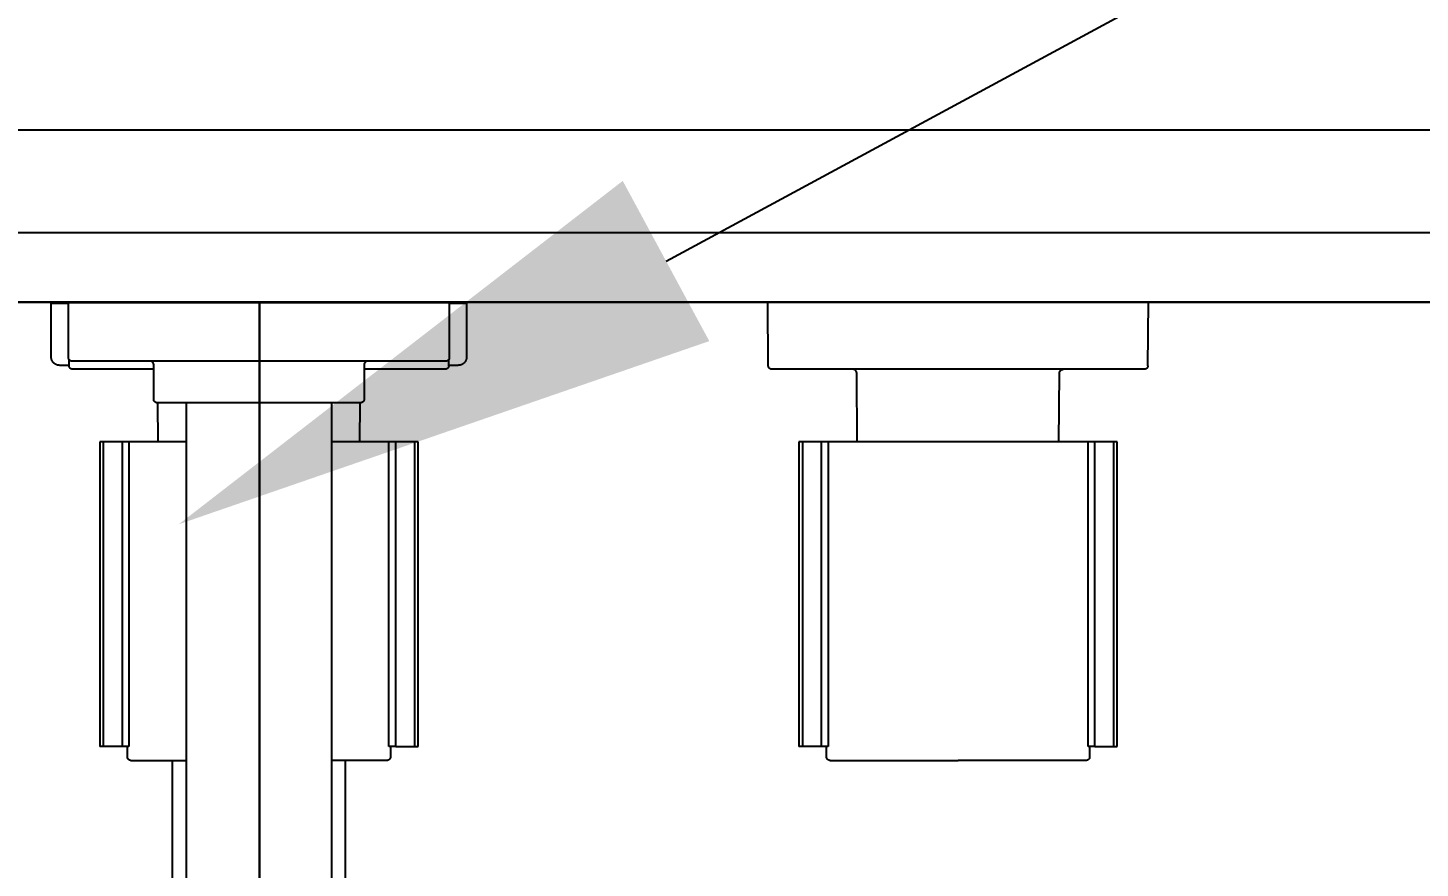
# Model space of a CAD drawing. Header units: metres. Extents: x 198 to 412, y -54 to 17.
# Drawn here: x 253.1457 to 253.3468, y -23.145 to -23.0237 of the extents above; entities that cross this region are included whole.
import ezdxf
from ezdxf import colors
from ezdxf.entities.mleader import LeaderData, LeaderLine
from ezdxf.math import Vec2, Vec3

# ---------------------------------------------------------------- set-up
doc = ezdxf.new("R2010")
doc.units = ezdxf.units.M
doc.header["$LTSCALE"] = 10
for name, color, linetype in [('02', 2, 'Continuous'), ('A-MUROS', 6, 'Continuous'), ('A-Revoques', 1, 'Continuous'), ('A-TEXTOS', 2, 'Continuous'), ('TM-REVEST', 252, 'Continuous')]:
    doc.layers.add(name, color=color, linetype=linetype)
doc.styles.add('ARIAL', font='arial.ttf')

# ---------------------------------------------------------------- blocks, each defined once
blk = doc.blocks.new('A$C4ADF6893')
for p, q in [((-0.0275, 0), (0, 0)), ((-0.0275, -0.00004), (-0.0275, 0)), ((0, 0), (0.0275, 0)), ((0.0275, -0.00004), (0.0275, 0)), ((0.0735, 0), (0.101, 0)), ((0.07358, -0.0092), (0.0735, 0)), ((0.101, 0), (0.1285, 0)), ((0.12842, -0.0092), (0.1285, 0)), ((-0.03, -0.00794), (-0.03, -0.00014)), ((-0.03, -0.00014), (-0.0275, -0.00014)), ((-0.0275, -0.00004), (0, -0.00004)), ((-0.0275, -0.00804), (-0.0275, -0.00004)), ((0, -0.00004), (0.0275, -0.00004)), ((0.0275, -0.00004), (0.0275, -0.00804)), ((0.0275, -0.00014), (0.03, -0.00014)), ((0.03, -0.00014), (0.03, -0.00794)), ((-0.03, -0.00798), (-0.03, -0.00794)), ((-0.03, -0.00802), (-0.03, -0.00798)), ((-0.02999, -0.00806), (-0.03, -0.00802)), ((-0.0275, -0.00806), (-0.0275, -0.00804)), ((0.0275, -0.00804), (0.0275, -0.00806)), ((0.03, -0.00802), (0.02999, -0.00806)), ((0.03, -0.00794), (0.03, -0.00798)), ((0.03, -0.00798), (0.03, -0.00802)), ((-0.02999, -0.0081), (-0.02999, -0.00806)), ((-0.02998, -0.00814), (-0.02999, -0.0081)), ((-0.02997, -0.00819), (-0.02998, -0.00814)), ((-0.02996, -0.00823), (-0.02997, -0.00819)), ((-0.02995, -0.00827), (-0.02996, -0.00823)), ((-0.02994, -0.00831), (-0.02995, -0.00827)), ((-0.02993, -0.00835), (-0.02994, -0.00831)), ((-0.02991, -0.00839), (-0.02993, -0.00835)), ((-0.0299, -0.00842), (-0.02991, -0.00839)), ((-0.02988, -0.00846), (-0.0299, -0.00842)), ((-0.02986, -0.0085), (-0.02988, -0.00846)), ((-0.02984, -0.00854), (-0.02986, -0.0085)), ((-0.02982, -0.00857), (-0.02984, -0.00854)), ((-0.02979, -0.00861), (-0.02982, -0.00857)), ((-0.02977, -0.00864), (-0.02979, -0.00861)), ((-0.02975, -0.00867), (-0.02977, -0.00864)), ((-0.02972, -0.00871), (-0.02975, -0.00867)), ((-0.02969, -0.00874), (-0.02972, -0.00871)), ((-0.02966, -0.00877), (-0.02969, -0.00874)), ((-0.02963, -0.0088), (-0.02966, -0.00877)), ((-0.0296, -0.00883), (-0.02963, -0.0088)), ((-0.02957, -0.00885), (-0.0296, -0.00883)), ((-0.02954, -0.00888), (-0.02957, -0.00885)), ((-0.02951, -0.00891), (-0.02954, -0.00888)), ((-0.02947, -0.00893), (-0.02951, -0.00891)), ((-0.02944, -0.00895), (-0.02947, -0.00893)), ((-0.0294, -0.00897), (-0.02944, -0.00895)), ((-0.02936, -0.009), (-0.0294, -0.00897)), ((-0.02933, -0.00901), (-0.02936, -0.009)), ((-0.02929, -0.00903), (-0.02933, -0.00901)), ((-0.02925, -0.00905), (-0.02929, -0.00903)), ((-0.02921, -0.00906), (-0.02925, -0.00905)), ((-0.02917, -0.00908), (-0.02921, -0.00906)), ((-0.02913, -0.00909), (-0.02917, -0.00908)), ((-0.02909, -0.0091), (-0.02913, -0.00909)), ((-0.02905, -0.00911), (-0.02909, -0.0091)), ((-0.02901, -0.00912), (-0.02905, -0.00911)), ((-0.02897, -0.00912), (-0.02901, -0.00912)), ((-0.02893, -0.00913), (-0.02897, -0.00912)), ((-0.02888, -0.00913), (-0.02893, -0.00913)), ((-0.02884, -0.00913), (-0.02888, -0.00913)), ((-0.0288, -0.00914), (-0.02884, -0.00913)), ((-0.02742, -0.00914), (-0.0288, -0.00914)), ((-0.0275, -0.00807), (-0.0275, -0.00806)), ((-0.0275, -0.00809), (-0.0275, -0.00807)), ((-0.0275, -0.00811), (-0.0275, -0.00809)), ((-0.02749, -0.00813), (-0.0275, -0.00811)), ((-0.02749, -0.00814), (-0.02749, -0.00813)), ((-0.02749, -0.00816), (-0.02749, -0.00814)), ((-0.02748, -0.00818), (-0.02749, -0.00816)), ((-0.02748, -0.00819), (-0.02748, -0.00818)), ((-0.02747, -0.00821), (-0.02748, -0.00819)), ((-0.02746, -0.00823), (-0.02747, -0.00821)), ((-0.02746, -0.00824), (-0.02746, -0.00823)), ((-0.02745, -0.00826), (-0.02746, -0.00824)), ((-0.02744, -0.00827), (-0.02745, -0.00826)), ((-0.02743, -0.00829), (-0.02744, -0.00827)), ((-0.02742, -0.0083), (-0.02743, -0.00829)), ((-0.02742, -0.0092), (-0.02743, -0.0083)), ((-0.02741, -0.00832), (-0.02742, -0.0083)), ((-0.02742, -0.00922), (-0.02742, -0.0092)), ((-0.02742, -0.00924), (-0.02742, -0.00922)), ((-0.02742, -0.00926), (-0.02742, -0.00924)), ((-0.02741, -0.00927), (-0.02742, -0.00926)), ((-0.0274, -0.00833), (-0.02741, -0.00832)), ((-0.02741, -0.00929), (-0.02741, -0.00927)), ((-0.02741, -0.00931), (-0.02741, -0.00929)), ((-0.0274, -0.00932), (-0.02741, -0.00931)), ((-0.02739, -0.00835), (-0.0274, -0.00833)), ((-0.0274, -0.00934), (-0.0274, -0.00932)), ((-0.02739, -0.00936), (-0.0274, -0.00934)), ((-0.02738, -0.00836), (-0.02739, -0.00835)), ((-0.02739, -0.00937), (-0.02739, -0.00936)), ((-0.02738, -0.00939), (-0.02739, -0.00937)), ((-0.02737, -0.00837), (-0.02738, -0.00836)), ((-0.02738, -0.00941), (-0.02738, -0.00939)), ((-0.02737, -0.00942), (-0.02738, -0.00941)), ((-0.02736, -0.00839), (-0.02737, -0.00837)), ((-0.02736, -0.00944), (-0.02737, -0.00942)), ((-0.02735, -0.0084), (-0.02736, -0.00839)), ((-0.02735, -0.00945), (-0.02736, -0.00944)), ((-0.02733, -0.00841), (-0.02735, -0.0084)), ((-0.02734, -0.00947), (-0.02735, -0.00945)), ((-0.02733, -0.00948), (-0.02734, -0.00947)), ((-0.02732, -0.00842), (-0.02733, -0.00841)), ((-0.02732, -0.0095), (-0.02733, -0.00948)), ((-0.02731, -0.00843), (-0.02732, -0.00842)), ((-0.02731, -0.00951), (-0.02732, -0.0095)), ((-0.02729, -0.00844), (-0.02731, -0.00843)), ((-0.0273, -0.00952), (-0.02731, -0.00951)), ((-0.02729, -0.00954), (-0.0273, -0.00952)), ((-0.02728, -0.00845), (-0.02729, -0.00844)), ((-0.02728, -0.00955), (-0.02729, -0.00954)), ((-0.02726, -0.00846), (-0.02728, -0.00845)), ((-0.02727, -0.00956), (-0.02728, -0.00955)), ((-0.02725, -0.00957), (-0.02727, -0.00956)), ((-0.02725, -0.00847), (-0.02726, -0.00846)), ((-0.02723, -0.00848), (-0.02725, -0.00847)), ((-0.02724, -0.00958), (-0.02725, -0.00957)), ((-0.02723, -0.0096), (-0.02724, -0.00958)), ((-0.02722, -0.00849), (-0.02723, -0.00848)), ((-0.02721, -0.00961), (-0.02723, -0.0096)), ((-0.0272, -0.0085), (-0.02722, -0.00849)), ((-0.0272, -0.00962), (-0.02721, -0.00961)), ((-0.02719, -0.0085), (-0.0272, -0.0085)), ((-0.02718, -0.00962), (-0.0272, -0.00962)), ((-0.02717, -0.00851), (-0.02719, -0.0085)), ((-0.02717, -0.00963), (-0.02718, -0.00962)), ((-0.02715, -0.00852), (-0.02717, -0.00851)), ((-0.02715, -0.00964), (-0.02717, -0.00963)), ((-0.02714, -0.00852), (-0.02715, -0.00852)), ((-0.02714, -0.00965), (-0.02715, -0.00964)), ((-0.02712, -0.00853), (-0.02714, -0.00852)), ((-0.02712, -0.00966), (-0.02714, -0.00965)), ((-0.0271, -0.00853), (-0.02712, -0.00853)), ((-0.02711, -0.00966), (-0.02712, -0.00966)), ((-0.02709, -0.00967), (-0.02711, -0.00966)), ((-0.02709, -0.00853), (-0.0271, -0.00853)), ((-0.02707, -0.00854), (-0.02709, -0.00853)), ((-0.02707, -0.00968), (-0.02709, -0.00967)), ((-0.02705, -0.00854), (-0.02707, -0.00854)), ((-0.02706, -0.00968), (-0.02707, -0.00968)), ((-0.02704, -0.00969), (-0.02706, -0.00968)), ((-0.02703, -0.00854), (-0.02705, -0.00854)), ((-0.02702, -0.00969), (-0.02704, -0.00969)), ((-0.02702, -0.00854), (-0.02703, -0.00854)), ((-0.027, -0.00854), (-0.02702, -0.00854)), ((-0.02701, -0.00969), (-0.02702, -0.00969)), ((-0.02699, -0.0097), (-0.02701, -0.00969)), ((0, -0.00854), (-0.027, -0.00854)), ((-0.02697, -0.0097), (-0.02699, -0.0097)), ((-0.02695, -0.0097), (-0.02697, -0.0097)), ((-0.02694, -0.0097), (-0.02695, -0.0097)), ((-0.02692, -0.0097), (-0.02694, -0.0097)), ((-0.0152, -0.0097), (-0.02692, -0.0097)), ((-0.01566, -0.00854), (-0.01568, -0.00854)), ((-0.01564, -0.00854), (-0.01566, -0.00854)), ((-0.01562, -0.00855), (-0.01564, -0.00854)), ((-0.01561, -0.00855), (-0.01562, -0.00855)), ((-0.01559, -0.00855), (-0.01561, -0.00855)), ((-0.01557, -0.00856), (-0.01559, -0.00855)), ((-0.01556, -0.00856), (-0.01557, -0.00856)), ((-0.01554, -0.00857), (-0.01556, -0.00856)), ((-0.01552, -0.00857), (-0.01554, -0.00857)), ((-0.01551, -0.00858), (-0.01552, -0.00857)), ((-0.01549, -0.00859), (-0.01551, -0.00858)), ((-0.01548, -0.00859), (-0.01549, -0.00859)), ((-0.01546, -0.0086), (-0.01548, -0.00859)), ((-0.01545, -0.00861), (-0.01546, -0.0086)), ((-0.01543, -0.00862), (-0.01545, -0.00861)), ((-0.01542, -0.00863), (-0.01543, -0.00862)), ((-0.0154, -0.00864), (-0.01542, -0.00863)), ((-0.01539, -0.00865), (-0.0154, -0.00864)), ((-0.01538, -0.00866), (-0.01539, -0.00865)), ((-0.01536, -0.00867), (-0.01538, -0.00866)), ((-0.01535, -0.00868), (-0.01536, -0.00867)), ((-0.01534, -0.0087), (-0.01535, -0.00868)), ((-0.01533, -0.00871), (-0.01534, -0.0087)), ((-0.01531, -0.00872), (-0.01533, -0.00871)), ((-0.0153, -0.00873), (-0.01531, -0.00872)), ((-0.01529, -0.00875), (-0.0153, -0.00873)), ((-0.01528, -0.00876), (-0.01529, -0.00875)), ((-0.01527, -0.00878), (-0.01528, -0.00876)), ((-0.01527, -0.00879), (-0.01527, -0.00878)), ((-0.01526, -0.00881), (-0.01527, -0.00879)), ((-0.01525, -0.00882), (-0.01526, -0.00881)), ((-0.01524, -0.00884), (-0.01525, -0.00882)), ((-0.01524, -0.00885), (-0.01524, -0.00884)), ((-0.01523, -0.00887), (-0.01524, -0.00885)), ((-0.01522, -0.00889), (-0.01523, -0.00887)), ((-0.01522, -0.0089), (-0.01522, -0.00889)), ((-0.01521, -0.00892), (-0.01522, -0.0089)), ((-0.01521, -0.00894), (-0.01521, -0.00892)), ((-0.01521, -0.00895), (-0.01521, -0.00894)), ((-0.0152, -0.00897), (-0.01521, -0.00895)), ((-0.0152, -0.0097), (-0.01521, -0.0097)), ((-0.0152, -0.00899), (-0.0152, -0.00897)), ((-0.0152, -0.00901), (-0.0152, -0.00899)), ((-0.0152, -0.00902), (-0.0152, -0.00901)), ((-0.0152, -0.00904), (-0.0152, -0.00902)), ((-0.0152, -0.01404), (-0.0152, -0.00904)), ((0.027, -0.00854), (0, -0.00854)), ((0.01521, -0.00895), (0.0152, -0.00897)), ((0.0152, -0.00897), (0.0152, -0.00899)), ((0.0152, -0.00899), (0.0152, -0.00901)), ((0.0152, -0.00901), (0.0152, -0.00902)), ((0.0152, -0.00902), (0.0152, -0.00904)), ((0.0152, -0.00904), (0.0152, -0.01404)), ((0.02692, -0.0097), (0.0152, -0.0097)), ((0.0152, -0.0097), (0.01521, -0.0097)), ((0.01522, -0.0089), (0.01521, -0.00892)), ((0.01521, -0.00892), (0.01521, -0.00894)), ((0.01521, -0.00894), (0.01521, -0.00895)), ((0.01523, -0.00887), (0.01522, -0.00889)), ((0.01522, -0.00889), (0.01522, -0.0089)), ((0.01524, -0.00884), (0.01523, -0.00886)), ((0.01523, -0.00886), (0.01523, -0.00887)), ((0.01525, -0.00882), (0.01524, -0.00884)), ((0.01526, -0.00881), (0.01525, -0.00882)), ((0.01527, -0.00878), (0.01526, -0.00879)), ((0.01526, -0.00879), (0.01526, -0.00881)), ((0.01528, -0.00877), (0.01527, -0.00878)), ((0.01529, -0.00875), (0.01528, -0.00877)), ((0.0153, -0.00874), (0.01529, -0.00875)), ((0.01531, -0.00872), (0.0153, -0.00874)), ((0.01532, -0.00871), (0.01531, -0.00872)), ((0.01534, -0.0087), (0.01532, -0.00871)), ((0.01535, -0.00869), (0.01534, -0.0087)), ((0.01536, -0.00867), (0.01535, -0.00869)), ((0.01537, -0.00866), (0.01536, -0.00867)), ((0.01539, -0.00865), (0.01537, -0.00866)), ((0.0154, -0.00864), (0.01539, -0.00865)), ((0.01541, -0.00863), (0.0154, -0.00864)), ((0.01543, -0.00862), (0.01541, -0.00863)), ((0.01544, -0.00861), (0.01543, -0.00862)), ((0.01546, -0.0086), (0.01544, -0.00861)), ((0.01547, -0.0086), (0.01546, -0.0086)), ((0.01549, -0.00859), (0.01547, -0.0086)), ((0.0155, -0.00858), (0.01549, -0.00859)), ((0.01552, -0.00857), (0.0155, -0.00858)), ((0.01553, -0.00857), (0.01552, -0.00857)), ((0.01555, -0.00856), (0.01553, -0.00857)), ((0.01557, -0.00856), (0.01555, -0.00856)), ((0.01558, -0.00855), (0.01557, -0.00856)), ((0.0156, -0.00855), (0.01558, -0.00855)), ((0.01562, -0.00855), (0.0156, -0.00855)), ((0.01563, -0.00854), (0.01562, -0.00855)), ((0.01565, -0.00854), (0.01563, -0.00854)), ((0.01567, -0.00854), (0.01565, -0.00854)), ((0.01568, -0.00854), (0.01567, -0.00854)), ((0.02694, -0.0097), (0.02692, -0.0097)), ((0.02695, -0.0097), (0.02694, -0.0097)), ((0.02697, -0.0097), (0.02695, -0.0097)), ((0.02699, -0.0097), (0.02697, -0.0097)), ((0.02701, -0.00969), (0.02699, -0.0097)), ((0.02702, -0.00854), (0.027, -0.00854)), ((0.02702, -0.00969), (0.02701, -0.00969)), ((0.02703, -0.00854), (0.02702, -0.00854)), ((0.02704, -0.00969), (0.02702, -0.00969)), ((0.02705, -0.00854), (0.02703, -0.00854)), ((0.02706, -0.00968), (0.02704, -0.00969)), ((0.02707, -0.00854), (0.02705, -0.00854)), ((0.02707, -0.00968), (0.02706, -0.00968)), ((0.02709, -0.00853), (0.02707, -0.00854)), ((0.02709, -0.00967), (0.02707, -0.00968)), ((0.0271, -0.00853), (0.02709, -0.00853)), ((0.02711, -0.00966), (0.02709, -0.00967)), ((0.02712, -0.00853), (0.0271, -0.00853)), ((0.02712, -0.00966), (0.02711, -0.00966)), ((0.02714, -0.00852), (0.02712, -0.00853)), ((0.02714, -0.00965), (0.02712, -0.00966)), ((0.02715, -0.00852), (0.02714, -0.00852)), ((0.02715, -0.00964), (0.02714, -0.00965)), ((0.02717, -0.00851), (0.02715, -0.00852)), ((0.02717, -0.00963), (0.02715, -0.00964)), ((0.02719, -0.0085), (0.02717, -0.00851)), ((0.02718, -0.00962), (0.02717, -0.00963)), ((0.0272, -0.00962), (0.02718, -0.00962)), ((0.0272, -0.0085), (0.02719, -0.0085)), ((0.02722, -0.00849), (0.0272, -0.0085)), ((0.02721, -0.00961), (0.0272, -0.00962)), ((0.02723, -0.0096), (0.02721, -0.00961)), ((0.02723, -0.00848), (0.02722, -0.00849)), ((0.02725, -0.00847), (0.02723, -0.00848)), ((0.02724, -0.00958), (0.02723, -0.0096)), ((0.02725, -0.00957), (0.02724, -0.00958)), ((0.02726, -0.00846), (0.02725, -0.00847)), ((0.02727, -0.00956), (0.02725, -0.00957)), ((0.02728, -0.00845), (0.02726, -0.00846)), ((0.02728, -0.00955), (0.02727, -0.00956)), ((0.02729, -0.00844), (0.02728, -0.00845)), ((0.02729, -0.00954), (0.02728, -0.00955)), ((0.02731, -0.00843), (0.02729, -0.00844)), ((0.0273, -0.00952), (0.02729, -0.00954)), ((0.02731, -0.00951), (0.0273, -0.00952)), ((0.02732, -0.00842), (0.02731, -0.00843)), ((0.02732, -0.0095), (0.02731, -0.00951)), ((0.02733, -0.00841), (0.02732, -0.00842)), ((0.02733, -0.00948), (0.02732, -0.0095)), ((0.02735, -0.0084), (0.02733, -0.00841)), ((0.02734, -0.00947), (0.02733, -0.00948)), ((0.02735, -0.00945), (0.02734, -0.00947)), ((0.02736, -0.00839), (0.02735, -0.0084)), ((0.02736, -0.00944), (0.02735, -0.00945)), ((0.02737, -0.00837), (0.02736, -0.00839)), ((0.02737, -0.00942), (0.02736, -0.00944)), ((0.02738, -0.00836), (0.02737, -0.00837)), ((0.02738, -0.00941), (0.02737, -0.00942)), ((0.02739, -0.00835), (0.02738, -0.00836)), ((0.02739, -0.00937), (0.02738, -0.00939)), ((0.02738, -0.00939), (0.02738, -0.00941)), ((0.0274, -0.00833), (0.02739, -0.00835)), ((0.0274, -0.00934), (0.02739, -0.00936)), ((0.02739, -0.00936), (0.02739, -0.00937)), ((0.02741, -0.00832), (0.0274, -0.00833)), ((0.02741, -0.00931), (0.0274, -0.00932)), ((0.0274, -0.00932), (0.0274, -0.00934)), ((0.02742, -0.0083), (0.02741, -0.00832)), ((0.02742, -0.00926), (0.02741, -0.00927)), ((0.02741, -0.00927), (0.02741, -0.00929)), ((0.02741, -0.00929), (0.02741, -0.00931)), ((0.02743, -0.00829), (0.02742, -0.0083)), ((0.02742, -0.0092), (0.02743, -0.0083)), ((0.0288, -0.00914), (0.02742, -0.00914)), ((0.02742, -0.0092), (0.02742, -0.00922)), ((0.02742, -0.00922), (0.02742, -0.00924)), ((0.02742, -0.00924), (0.02742, -0.00926)), ((0.02744, -0.00827), (0.02743, -0.00829)), ((0.02745, -0.00826), (0.02744, -0.00827)), ((0.02746, -0.00824), (0.02745, -0.00826)), ((0.02747, -0.00821), (0.02746, -0.00823)), ((0.02746, -0.00823), (0.02746, -0.00824)), ((0.02748, -0.00819), (0.02747, -0.00821)), ((0.02749, -0.00816), (0.02748, -0.00818)), ((0.02748, -0.00818), (0.02748, -0.00819)), ((0.0275, -0.00811), (0.02749, -0.00813)), ((0.02749, -0.00813), (0.02749, -0.00814)), ((0.02749, -0.00814), (0.02749, -0.00816)), ((0.0275, -0.00806), (0.0275, -0.00807)), ((0.0275, -0.00807), (0.0275, -0.00809)), ((0.0275, -0.00809), (0.0275, -0.00811)), ((0.02884, -0.00913), (0.0288, -0.00914)), ((0.02888, -0.00913), (0.02884, -0.00913)), ((0.02893, -0.00913), (0.02888, -0.00913)), ((0.02897, -0.00912), (0.02893, -0.00913)), ((0.02901, -0.00912), (0.02897, -0.00912)), ((0.02905, -0.00911), (0.02901, -0.00912)), ((0.02909, -0.0091), (0.02905, -0.00911)), ((0.02913, -0.00909), (0.02909, -0.0091)), ((0.02917, -0.00908), (0.02913, -0.00909)), ((0.02921, -0.00906), (0.02917, -0.00908)), ((0.02925, -0.00905), (0.02921, -0.00906)), ((0.02929, -0.00903), (0.02925, -0.00905)), ((0.02933, -0.00901), (0.02929, -0.00903)), ((0.02936, -0.009), (0.02933, -0.00901)), ((0.0294, -0.00897), (0.02936, -0.009)), ((0.02944, -0.00895), (0.0294, -0.00897)), ((0.02947, -0.00893), (0.02944, -0.00895)), ((0.02951, -0.00891), (0.02947, -0.00893)), ((0.02954, -0.00888), (0.02951, -0.00891)), ((0.02957, -0.00885), (0.02954, -0.00888)), ((0.0296, -0.00883), (0.02957, -0.00885)), ((0.02963, -0.0088), (0.0296, -0.00883)), ((0.02966, -0.00877), (0.02963, -0.0088)), ((0.02969, -0.00874), (0.02966, -0.00877)), ((0.02972, -0.00871), (0.02969, -0.00874)), ((0.02975, -0.00867), (0.02972, -0.00871)), ((0.02977, -0.00864), (0.02975, -0.00867)), ((0.02979, -0.00861), (0.02977, -0.00864)), ((0.02982, -0.00857), (0.02979, -0.00861)), ((0.02984, -0.00854), (0.02982, -0.00857)), ((0.02986, -0.0085), (0.02984, -0.00854)), ((0.02988, -0.00846), (0.02986, -0.0085)), ((0.0299, -0.00842), (0.02988, -0.00846)), ((0.02991, -0.00839), (0.0299, -0.00842)), ((0.02993, -0.00835), (0.02991, -0.00839)), ((0.02994, -0.00831), (0.02993, -0.00835)), ((0.02995, -0.00827), (0.02994, -0.00831)), ((0.02996, -0.00823), (0.02995, -0.00827)), ((0.02997, -0.00819), (0.02996, -0.00823)), ((0.02998, -0.00814), (0.02997, -0.00819)), ((0.02999, -0.0081), (0.02998, -0.00814)), ((0.02999, -0.00806), (0.02999, -0.0081)), ((0.07358, -0.00922), (0.07358, -0.0092)), ((0.07358, -0.00924), (0.07358, -0.00922)), ((0.07358, -0.00926), (0.07358, -0.00924)), ((0.07359, -0.00927), (0.07358, -0.00926)), ((0.07359, -0.00929), (0.07359, -0.00927)), ((0.07359, -0.00931), (0.07359, -0.00929)), ((0.0736, -0.00932), (0.07359, -0.00931)), ((0.0736, -0.00934), (0.0736, -0.00932)), ((0.07361, -0.00936), (0.0736, -0.00934)), ((0.07361, -0.00937), (0.07361, -0.00936)), ((0.07362, -0.00939), (0.07361, -0.00937)), ((0.07362, -0.00941), (0.07362, -0.00939)), ((0.07363, -0.00942), (0.07362, -0.00941)), ((0.07364, -0.00944), (0.07363, -0.00942)), ((0.07365, -0.00945), (0.07364, -0.00944)), ((0.07366, -0.00947), (0.07365, -0.00945)), ((0.07367, -0.00948), (0.07366, -0.00947)), ((0.07368, -0.0095), (0.07367, -0.00948)), ((0.07369, -0.00951), (0.07368, -0.0095)), ((0.0737, -0.00952), (0.07369, -0.00951)), ((0.07371, -0.00954), (0.0737, -0.00952)), ((0.07372, -0.00955), (0.07371, -0.00954)), ((0.07373, -0.00956), (0.07372, -0.00955)), ((0.07375, -0.00957), (0.07373, -0.00956)), ((0.07376, -0.00958), (0.07375, -0.00957)), ((0.07377, -0.0096), (0.07376, -0.00958)), ((0.07379, -0.00961), (0.07377, -0.0096)), ((0.0738, -0.00962), (0.07379, -0.00961)), ((0.07382, -0.00962), (0.0738, -0.00962)), ((0.07383, -0.00963), (0.07382, -0.00962)), ((0.07385, -0.00964), (0.07383, -0.00963)), ((0.07386, -0.00965), (0.07385, -0.00964)), ((0.07388, -0.00966), (0.07386, -0.00965)), ((0.07389, -0.00966), (0.07388, -0.00966)), ((0.07391, -0.00967), (0.07389, -0.00966)), ((0.07393, -0.00968), (0.07391, -0.00967)), ((0.07394, -0.00968), (0.07393, -0.00968)), ((0.07396, -0.00969), (0.07394, -0.00968)), ((0.07398, -0.00969), (0.07396, -0.00969)), ((0.07399, -0.00969), (0.07398, -0.00969)), ((0.07401, -0.0097), (0.07399, -0.00969)), ((0.07403, -0.0097), (0.07401, -0.0097)), ((0.07405, -0.0097), (0.07403, -0.0097)), ((0.07406, -0.0097), (0.07405, -0.0097)), ((0.07408, -0.0097), (0.07406, -0.0097)), ((0.101, -0.0097), (0.07408, -0.0097)), ((0.08581, -0.0097), (0.08579, -0.0097)), ((0.08583, -0.0097), (0.08581, -0.0097)), ((0.08585, -0.00971), (0.08583, -0.0097)), ((0.08587, -0.00971), (0.08585, -0.00971)), ((0.08589, -0.00972), (0.08587, -0.00971)), ((0.08591, -0.00972), (0.08589, -0.00972)), ((0.08593, -0.00973), (0.08591, -0.00972)), ((0.08595, -0.00973), (0.08593, -0.00973)), ((0.08597, -0.00974), (0.08595, -0.00973)), ((0.08599, -0.00975), (0.08597, -0.00974)), ((0.08601, -0.00976), (0.08599, -0.00975)), ((0.08603, -0.00976), (0.08601, -0.00976)), ((0.08605, -0.00977), (0.08603, -0.00976)), ((0.08606, -0.00978), (0.08605, -0.00977)), ((0.08608, -0.00979), (0.08606, -0.00978)), ((0.0861, -0.00981), (0.08608, -0.00979)), ((0.08611, -0.00982), (0.0861, -0.00981)), ((0.08613, -0.00983), (0.08611, -0.00982)), ((0.08615, -0.00984), (0.08613, -0.00983)), ((0.08616, -0.00986), (0.08615, -0.00984)), ((0.08618, -0.00987), (0.08616, -0.00986)), ((0.08619, -0.00989), (0.08618, -0.00987)), ((0.08621, -0.0099), (0.08619, -0.00989)), ((0.08622, -0.00992), (0.08621, -0.0099)), ((0.08623, -0.00993), (0.08622, -0.00992)), ((0.08624, -0.00995), (0.08623, -0.00993)), ((0.08626, -0.00997), (0.08624, -0.00995)), ((0.08627, -0.00998), (0.08626, -0.00997)), ((0.08628, -0.01), (0.08627, -0.00998)), ((0.08629, -0.01002), (0.08628, -0.01)), ((0.0863, -0.01004), (0.08629, -0.01002)), ((0.0863, -0.01006), (0.0863, -0.01004)), ((0.08631, -0.01007), (0.0863, -0.01006)), ((0.12792, -0.0097), (0.101, -0.0097)), ((0.11569, -0.01007), (0.1157, -0.01006)), ((0.1157, -0.01004), (0.11571, -0.01002)), ((0.1157, -0.01006), (0.1157, -0.01004)), ((0.11571, -0.01002), (0.11572, -0.01)), ((0.11572, -0.01), (0.11573, -0.00998)), ((0.11573, -0.00998), (0.11574, -0.00997)), ((0.11574, -0.00997), (0.11576, -0.00995)), ((0.11576, -0.00995), (0.11577, -0.00993)), ((0.11577, -0.00993), (0.11578, -0.00992)), ((0.11578, -0.00992), (0.11579, -0.0099)), ((0.11579, -0.0099), (0.11581, -0.00989)), ((0.11581, -0.00989), (0.11582, -0.00987)), ((0.11582, -0.00987), (0.11584, -0.00986)), ((0.11584, -0.00986), (0.11585, -0.00984)), ((0.11585, -0.00984), (0.11587, -0.00983)), ((0.11587, -0.00983), (0.11589, -0.00982)), ((0.11589, -0.00982), (0.1159, -0.00981)), ((0.1159, -0.00981), (0.11592, -0.00979)), ((0.11592, -0.00979), (0.11594, -0.00978)), ((0.11594, -0.00978), (0.11595, -0.00977)), ((0.11595, -0.00977), (0.11597, -0.00976)), ((0.11597, -0.00976), (0.11599, -0.00976)), ((0.11599, -0.00976), (0.11601, -0.00975)), ((0.11601, -0.00975), (0.11603, -0.00974)), ((0.11603, -0.00974), (0.11605, -0.00973)), ((0.11605, -0.00973), (0.11607, -0.00973)), ((0.11607, -0.00973), (0.11609, -0.00972)), ((0.11609, -0.00972), (0.11611, -0.00972)), ((0.11611, -0.00972), (0.11613, -0.00971)), ((0.11613, -0.00971), (0.11615, -0.00971)), ((0.11615, -0.00971), (0.11617, -0.0097)), ((0.11617, -0.0097), (0.11619, -0.0097)), ((0.11619, -0.0097), (0.11621, -0.0097)), ((0.12794, -0.0097), (0.12792, -0.0097)), ((0.12795, -0.0097), (0.12794, -0.0097)), ((0.12797, -0.0097), (0.12795, -0.0097)), ((0.12799, -0.0097), (0.12797, -0.0097)), ((0.12801, -0.00969), (0.12799, -0.0097)), ((0.12802, -0.00969), (0.12801, -0.00969)), ((0.12804, -0.00969), (0.12802, -0.00969)), ((0.12806, -0.00968), (0.12804, -0.00969)), ((0.12807, -0.00968), (0.12806, -0.00968)), ((0.12809, -0.00967), (0.12807, -0.00968)), ((0.12811, -0.00966), (0.12809, -0.00967)), ((0.12812, -0.00966), (0.12811, -0.00966)), ((0.12814, -0.00965), (0.12812, -0.00966)), ((0.12815, -0.00964), (0.12814, -0.00965)), ((0.12817, -0.00963), (0.12815, -0.00964)), ((0.12818, -0.00962), (0.12817, -0.00963)), ((0.1282, -0.00962), (0.12818, -0.00962)), ((0.12821, -0.00961), (0.1282, -0.00962)), ((0.12823, -0.0096), (0.12821, -0.00961)), ((0.12824, -0.00958), (0.12823, -0.0096)), ((0.12825, -0.00957), (0.12824, -0.00958)), ((0.12827, -0.00956), (0.12825, -0.00957)), ((0.12828, -0.00955), (0.12827, -0.00956)), ((0.12829, -0.00954), (0.12828, -0.00955)), ((0.1283, -0.00952), (0.12829, -0.00954)), ((0.12831, -0.00951), (0.1283, -0.00952)), ((0.12832, -0.0095), (0.12831, -0.00951)), ((0.12833, -0.00948), (0.12832, -0.0095)), ((0.12834, -0.00947), (0.12833, -0.00948)), ((0.12835, -0.00945), (0.12834, -0.00947)), ((0.12836, -0.00944), (0.12835, -0.00945)), ((0.12837, -0.00942), (0.12836, -0.00944)), ((0.12838, -0.00941), (0.12837, -0.00942)), ((0.12839, -0.00937), (0.12838, -0.00939)), ((0.12838, -0.00939), (0.12838, -0.00941)), ((0.1284, -0.00934), (0.12839, -0.00936)), ((0.12839, -0.00936), (0.12839, -0.00937)), ((0.12841, -0.00931), (0.1284, -0.00932)), ((0.1284, -0.00932), (0.1284, -0.00934)), ((0.12842, -0.00926), (0.12841, -0.00927)), ((0.12841, -0.00927), (0.12841, -0.00929)), ((0.12841, -0.00929), (0.12841, -0.00931)), ((0.12842, -0.0092), (0.12842, -0.00922)), ((0.12842, -0.00922), (0.12842, -0.00924)), ((0.12842, -0.00924), (0.12842, -0.00926)), ((0.08632, -0.01009), (0.08631, -0.01007)), ((0.08633, -0.01011), (0.08632, -0.01009)), ((0.08633, -0.01013), (0.08633, -0.01011)), ((0.08634, -0.01015), (0.08633, -0.01013)), ((0.08634, -0.01017), (0.08634, -0.01015)), ((0.08635, -0.01019), (0.08634, -0.01017)), ((0.08635, -0.01021), (0.08635, -0.01019)), ((0.08635, -0.01023), (0.08635, -0.01021)), ((0.08636, -0.01025), (0.08635, -0.01023)), ((0.08636, -0.01027), (0.08636, -0.01025)), ((0.08636, -0.01029), (0.08636, -0.01027)), ((0.08644, -0.0202), (0.08636, -0.01029)), ((0.11556, -0.0202), (0.11564, -0.01029)), ((0.11564, -0.01025), (0.11565, -0.01023)), ((0.11564, -0.01027), (0.11564, -0.01025)), ((0.11564, -0.01029), (0.11564, -0.01027)), ((0.11565, -0.01019), (0.11566, -0.01017)), ((0.11565, -0.01021), (0.11565, -0.01019)), ((0.11565, -0.01023), (0.11565, -0.01021)), ((0.11566, -0.01015), (0.11567, -0.01013)), ((0.11566, -0.01017), (0.11566, -0.01015)), ((0.11567, -0.01011), (0.11568, -0.01009)), ((0.11567, -0.01013), (0.11567, -0.01011)), ((0.11568, -0.01009), (0.11569, -0.01007)), ((-0.0152, -0.01406), (-0.0152, -0.01404)), ((-0.0152, -0.01407), (-0.0152, -0.01406)), ((-0.0152, -0.01409), (-0.0152, -0.01407)), ((0.0152, -0.01404), (0.0152, -0.01406)), ((0.0152, -0.01406), (0.0152, -0.01407)), ((0.0152, -0.01407), (0.0152, -0.01409)), ((-0.0152, -0.01411), (-0.0152, -0.01409)), ((-0.01519, -0.01413), (-0.0152, -0.01411)), ((-0.01519, -0.01414), (-0.01519, -0.01413)), ((-0.01519, -0.01416), (-0.01519, -0.01414)), ((-0.01518, -0.01418), (-0.01519, -0.01416)), ((-0.01518, -0.01419), (-0.01518, -0.01418)), ((-0.01517, -0.01421), (-0.01518, -0.01419)), ((-0.01516, -0.01423), (-0.01517, -0.01421)), ((-0.01516, -0.01424), (-0.01516, -0.01423)), ((-0.01515, -0.01426), (-0.01516, -0.01424)), ((-0.01514, -0.01427), (-0.01515, -0.01426)), ((-0.01513, -0.01429), (-0.01514, -0.01427)), ((-0.01512, -0.0143), (-0.01513, -0.01429)), ((-0.01511, -0.01432), (-0.01512, -0.0143)), ((-0.0151, -0.01433), (-0.01511, -0.01432)), ((-0.01509, -0.01435), (-0.0151, -0.01433)), ((-0.01508, -0.01436), (-0.01509, -0.01435)), ((-0.01507, -0.01437), (-0.01508, -0.01436)), ((-0.01506, -0.01439), (-0.01507, -0.01437)), ((-0.01505, -0.0144), (-0.01506, -0.01439)), ((-0.01503, -0.01441), (-0.01505, -0.0144)), ((-0.01502, -0.01442), (-0.01503, -0.01441)), ((-0.01501, -0.01443), (-0.01502, -0.01442)), ((-0.01499, -0.01444), (-0.01501, -0.01443)), ((-0.01498, -0.01445), (-0.01499, -0.01444)), ((-0.01496, -0.01446), (-0.01498, -0.01445)), ((-0.01495, -0.01447), (-0.01496, -0.01446)), ((-0.01493, -0.01448), (-0.01495, -0.01447)), ((-0.01492, -0.01449), (-0.01493, -0.01448)), ((-0.0149, -0.0145), (-0.01492, -0.01449)), ((-0.01489, -0.0145), (-0.0149, -0.0145)), ((-0.01487, -0.01451), (-0.01489, -0.0145)), ((-0.01485, -0.01452), (-0.01487, -0.01451)), ((-0.01484, -0.01452), (-0.01485, -0.01452)), ((-0.01482, -0.01453), (-0.01484, -0.01452)), ((-0.0148, -0.01453), (-0.01482, -0.01453)), ((-0.01479, -0.01453), (-0.0148, -0.01453)), ((-0.01477, -0.01454), (-0.01479, -0.01453)), ((-0.01475, -0.01454), (-0.01477, -0.01454)), ((-0.01473, -0.01454), (-0.01475, -0.01454)), ((-0.01472, -0.01454), (-0.01473, -0.01454)), ((-0.0147, -0.01454), (-0.01472, -0.01454)), ((0, -0.01454), (-0.0147, -0.01454)), ((-0.01456, -0.0202), (-0.01461, -0.01454)), ((-0.0105, -0.01454), (-0.0105, -0.10504)), ((0.0147, -0.01454), (0, -0.01454)), ((0.0105, -0.01454), (0.0105, -0.10504)), ((0.01456, -0.0202), (0.01461, -0.01454)), ((0.01472, -0.01454), (0.0147, -0.01454)), ((0.01473, -0.01454), (0.01472, -0.01454)), ((0.01475, -0.01454), (0.01473, -0.01454)), ((0.01477, -0.01454), (0.01475, -0.01454)), ((0.01479, -0.01453), (0.01477, -0.01454)), ((0.0148, -0.01453), (0.01479, -0.01453)), ((0.01482, -0.01453), (0.0148, -0.01453)), ((0.01484, -0.01452), (0.01482, -0.01453)), ((0.01485, -0.01452), (0.01484, -0.01452)), ((0.01487, -0.01451), (0.01485, -0.01452)), ((0.01489, -0.0145), (0.01487, -0.01451)), ((0.0149, -0.0145), (0.01489, -0.0145)), ((0.01492, -0.01449), (0.0149, -0.0145)), ((0.01493, -0.01448), (0.01492, -0.01449)), ((0.01495, -0.01447), (0.01493, -0.01448)), ((0.01496, -0.01446), (0.01495, -0.01447)), ((0.01498, -0.01445), (0.01496, -0.01446)), ((0.01499, -0.01444), (0.01498, -0.01445)), ((0.01501, -0.01443), (0.01499, -0.01444)), ((0.01502, -0.01442), (0.01501, -0.01443)), ((0.01503, -0.01441), (0.01502, -0.01442)), ((0.01505, -0.0144), (0.01503, -0.01441)), ((0.01506, -0.01439), (0.01505, -0.0144)), ((0.01507, -0.01437), (0.01506, -0.01439)), ((0.01508, -0.01436), (0.01507, -0.01437)), ((0.01509, -0.01435), (0.01508, -0.01436)), ((0.0151, -0.01433), (0.01509, -0.01435)), ((0.01511, -0.01432), (0.0151, -0.01433)), ((0.01512, -0.0143), (0.01511, -0.01432)), ((0.01513, -0.01429), (0.01512, -0.0143)), ((0.01514, -0.01427), (0.01513, -0.01429)), ((0.01515, -0.01426), (0.01514, -0.01427)), ((0.01516, -0.01424), (0.01515, -0.01426)), ((0.01517, -0.01421), (0.01516, -0.01423)), ((0.01516, -0.01423), (0.01516, -0.01424)), ((0.01518, -0.01419), (0.01517, -0.01421)), ((0.01519, -0.01416), (0.01518, -0.01418)), ((0.01518, -0.01418), (0.01518, -0.01419)), ((0.0152, -0.01411), (0.01519, -0.01413)), ((0.01519, -0.01413), (0.01519, -0.01414)), ((0.01519, -0.01414), (0.01519, -0.01416)), ((0.0152, -0.01409), (0.0152, -0.01411)), ((-0.023, -0.0202), (-0.023, -0.0642)), ((-0.0225, -0.0202), (-0.023, -0.0202)), ((-0.0225, -0.0202), (-0.0225, -0.0642)), ((-0.01977, -0.0202), (-0.0225, -0.0202)), ((-0.01977, -0.0202), (-0.01977, -0.0642)), ((-0.01879, -0.0202), (-0.01977, -0.0202)), ((-0.0105, -0.0202), (-0.01879, -0.0202)), ((-0.01879, -0.0202), (-0.01879, -0.0642)), ((0.01879, -0.0202), (0.0105, -0.0202)), ((0.01879, -0.0642), (0.01879, -0.0202)), ((0.01977, -0.0202), (0.01879, -0.0202)), ((0.0225, -0.0202), (0.01977, -0.0202)), ((0.01977, -0.0642), (0.01977, -0.0202)), ((0.0225, -0.0642), (0.0225, -0.0202)), ((0.023, -0.0202), (0.0225, -0.0202)), ((0.023, -0.0642), (0.023, -0.0202)), ((0.0785, -0.0202), (0.078, -0.0202)), ((0.078, -0.0202), (0.078, -0.0642)), ((0.0785, -0.0202), (0.0785, -0.0642)), ((0.08123, -0.0202), (0.0785, -0.0202)), ((0.08123, -0.0202), (0.08123, -0.0642)), ((0.08221, -0.0202), (0.08123, -0.0202)), ((0.08221, -0.0202), (0.08221, -0.0642)), ((0.101, -0.0202), (0.08221, -0.0202)), ((0.11979, -0.0202), (0.101, -0.0202)), ((0.12077, -0.0202), (0.11979, -0.0202)), ((0.11979, -0.0642), (0.11979, -0.0202)), ((0.12077, -0.0642), (0.12077, -0.0202)), ((0.1235, -0.0202), (0.12077, -0.0202)), ((0.1235, -0.0642), (0.1235, -0.0202)), ((0.124, -0.0202), (0.1235, -0.0202)), ((0.124, -0.0642), (0.124, -0.0202)), ((-0.0225, -0.0642), (-0.023, -0.0642)), ((-0.01977, -0.0642), (-0.0225, -0.0642)), ((-0.01879, -0.0642), (-0.01977, -0.0642)), ((-0.019, -0.0657), (-0.019, -0.0642)), ((0.01977, -0.0642), (0.01879, -0.0642)), ((0.019, -0.0642), (0.019, -0.0657)), ((0.01977, -0.0642), (0.0225, -0.0642)), ((0.0225, -0.0642), (0.023, -0.0642)), ((0.0785, -0.0642), (0.078, -0.0642)), ((0.08123, -0.0642), (0.0785, -0.0642)), ((0.08221, -0.0642), (0.08123, -0.0642)), ((0.082, -0.0657), (0.082, -0.0642)), ((0.12077, -0.0642), (0.11979, -0.0642)), ((0.12, -0.0642), (0.12, -0.0657)), ((0.12077, -0.0642), (0.1235, -0.0642)), ((0.1235, -0.0642), (0.124, -0.0642)), ((-0.019, -0.06572), (-0.019, -0.0657)), ((-0.019, -0.06573), (-0.019, -0.06572)), ((-0.019, -0.06575), (-0.019, -0.06573)), ((-0.019, -0.06577), (-0.019, -0.06575)), ((-0.01899, -0.06579), (-0.019, -0.06577)), ((-0.01899, -0.0658), (-0.01899, -0.06579)), ((-0.01899, -0.06582), (-0.01899, -0.0658)), ((-0.01898, -0.06584), (-0.01899, -0.06582)), ((-0.01898, -0.06585), (-0.01898, -0.06584)), ((-0.01897, -0.06587), (-0.01898, -0.06585)), ((-0.01896, -0.06589), (-0.01897, -0.06587)), ((-0.01896, -0.0659), (-0.01896, -0.06589)), ((-0.01895, -0.06592), (-0.01896, -0.0659)), ((-0.01894, -0.06593), (-0.01895, -0.06592)), ((-0.01893, -0.06595), (-0.01894, -0.06593)), ((-0.01892, -0.06596), (-0.01893, -0.06595)), ((-0.01891, -0.06598), (-0.01892, -0.06596)), ((-0.0189, -0.06599), (-0.01891, -0.06598)), ((-0.01889, -0.06601), (-0.0189, -0.06599)), ((-0.01888, -0.06602), (-0.01889, -0.06601)), ((-0.01887, -0.06603), (-0.01888, -0.06602)), ((-0.01886, -0.06605), (-0.01887, -0.06603)), ((-0.01885, -0.06606), (-0.01886, -0.06605)), ((-0.01883, -0.06607), (-0.01885, -0.06606)), ((-0.01882, -0.06608), (-0.01883, -0.06607)), ((-0.01881, -0.06609), (-0.01882, -0.06608)), ((-0.01879, -0.0661), (-0.01881, -0.06609)), ((-0.01878, -0.06611), (-0.01879, -0.0661)), ((-0.01876, -0.06612), (-0.01878, -0.06611)), ((-0.01875, -0.06613), (-0.01876, -0.06612)), ((-0.01873, -0.06614), (-0.01875, -0.06613)), ((-0.01872, -0.06615), (-0.01873, -0.06614)), ((-0.0187, -0.06616), (-0.01872, -0.06615)), ((-0.01869, -0.06616), (-0.0187, -0.06616)), ((-0.01867, -0.06617), (-0.01869, -0.06616)), ((-0.01865, -0.06618), (-0.01867, -0.06617)), ((-0.01864, -0.06618), (-0.01865, -0.06618)), ((-0.01862, -0.06619), (-0.01864, -0.06618)), ((-0.0186, -0.06619), (-0.01862, -0.06619)), ((-0.01859, -0.06619), (-0.0186, -0.06619)), ((-0.01857, -0.0662), (-0.01859, -0.06619)), ((-0.01855, -0.0662), (-0.01857, -0.0662)), ((-0.01853, -0.0662), (-0.01855, -0.0662)), ((-0.01852, -0.0662), (-0.01853, -0.0662)), ((-0.0185, -0.0662), (-0.01852, -0.0662)), ((-0.0185, -0.0662), (-0.0105, -0.0662)), ((-0.01247, -0.07934), (-0.01247, -0.0662)), ((0.0185, -0.0662), (0.0105, -0.0662)), ((0.01247, -0.0662), (0.01247, -0.07934)), ((0.01852, -0.0662), (0.0185, -0.0662)), ((0.01853, -0.0662), (0.01852, -0.0662)), ((0.01855, -0.0662), (0.01853, -0.0662)), ((0.01857, -0.0662), (0.01855, -0.0662)), ((0.01859, -0.06619), (0.01857, -0.0662)), ((0.0186, -0.06619), (0.01859, -0.06619)), ((0.01862, -0.06619), (0.0186, -0.06619)), ((0.01864, -0.06618), (0.01862, -0.06619)), ((0.01865, -0.06618), (0.01864, -0.06618)), ((0.01867, -0.06617), (0.01865, -0.06618)), ((0.01869, -0.06616), (0.01867, -0.06617)), ((0.0187, -0.06616), (0.01869, -0.06616)), ((0.01872, -0.06615), (0.0187, -0.06616)), ((0.01873, -0.06614), (0.01872, -0.06615)), ((0.01875, -0.06613), (0.01873, -0.06614)), ((0.01876, -0.06612), (0.01875, -0.06613)), ((0.01878, -0.06611), (0.01876, -0.06612)), ((0.01879, -0.0661), (0.01878, -0.06611)), ((0.01881, -0.06609), (0.01879, -0.0661)), ((0.01882, -0.06608), (0.01881, -0.06609)), ((0.01883, -0.06607), (0.01882, -0.06608)), ((0.01885, -0.06606), (0.01883, -0.06607)), ((0.01886, -0.06605), (0.01885, -0.06606)), ((0.01887, -0.06603), (0.01886, -0.06605)), ((0.01888, -0.06602), (0.01887, -0.06603)), ((0.01889, -0.06601), (0.01888, -0.06602)), ((0.0189, -0.06599), (0.01889, -0.06601)), ((0.01891, -0.06598), (0.0189, -0.06599)), ((0.01892, -0.06596), (0.01891, -0.06598)), ((0.01893, -0.06595), (0.01892, -0.06596)), ((0.01894, -0.06593), (0.01893, -0.06595)), ((0.01895, -0.06592), (0.01894, -0.06593)), ((0.01896, -0.0659), (0.01895, -0.06592)), ((0.01897, -0.06587), (0.01896, -0.06589)), ((0.01896, -0.06589), (0.01896, -0.0659)), ((0.01898, -0.06585), (0.01897, -0.06587)), ((0.01899, -0.06582), (0.01898, -0.06584)), ((0.01898, -0.06584), (0.01898, -0.06585)), ((0.019, -0.06577), (0.01899, -0.06579)), ((0.01899, -0.06579), (0.01899, -0.0658)), ((0.01899, -0.0658), (0.01899, -0.06582)), ((0.019, -0.0657), (0.019, -0.06572)), ((0.019, -0.06572), (0.019, -0.06573)), ((0.019, -0.06573), (0.019, -0.06575)), ((0.019, -0.06575), (0.019, -0.06577)), ((0.082, -0.06572), (0.082, -0.0657)), ((0.082, -0.06573), (0.082, -0.06572)), ((0.082, -0.06575), (0.082, -0.06573)), ((0.082, -0.06577), (0.082, -0.06575)), ((0.08201, -0.06579), (0.082, -0.06577)), ((0.08201, -0.0658), (0.08201, -0.06579)), ((0.08201, -0.06582), (0.08201, -0.0658)), ((0.08202, -0.06584), (0.08201, -0.06582)), ((0.08202, -0.06585), (0.08202, -0.06584)), ((0.08203, -0.06587), (0.08202, -0.06585)), ((0.08204, -0.06589), (0.08203, -0.06587)), ((0.08204, -0.0659), (0.08204, -0.06589)), ((0.08205, -0.06592), (0.08204, -0.0659)), ((0.08206, -0.06593), (0.08205, -0.06592)), ((0.08207, -0.06595), (0.08206, -0.06593)), ((0.08208, -0.06596), (0.08207, -0.06595)), ((0.08209, -0.06598), (0.08208, -0.06596)), ((0.0821, -0.06599), (0.08209, -0.06598)), ((0.08211, -0.06601), (0.0821, -0.06599)), ((0.08212, -0.06602), (0.08211, -0.06601)), ((0.08213, -0.06603), (0.08212, -0.06602)), ((0.08214, -0.06605), (0.08213, -0.06603)), ((0.08215, -0.06606), (0.08214, -0.06605)), ((0.08217, -0.06607), (0.08215, -0.06606)), ((0.08218, -0.06608), (0.08217, -0.06607)), ((0.08219, -0.06609), (0.08218, -0.06608)), ((0.08221, -0.0661), (0.08219, -0.06609)), ((0.08222, -0.06611), (0.08221, -0.0661)), ((0.08224, -0.06612), (0.08222, -0.06611)), ((0.08225, -0.06613), (0.08224, -0.06612)), ((0.08227, -0.06614), (0.08225, -0.06613)), ((0.08228, -0.06615), (0.08227, -0.06614)), ((0.0823, -0.06616), (0.08228, -0.06615)), ((0.08231, -0.06616), (0.0823, -0.06616)), ((0.08233, -0.06617), (0.08231, -0.06616)), ((0.08235, -0.06618), (0.08233, -0.06617)), ((0.08236, -0.06618), (0.08235, -0.06618)), ((0.08238, -0.06619), (0.08236, -0.06618)), ((0.0824, -0.06619), (0.08238, -0.06619)), ((0.08241, -0.06619), (0.0824, -0.06619)), ((0.08243, -0.0662), (0.08241, -0.06619)), ((0.08245, -0.0662), (0.08243, -0.0662)), ((0.08247, -0.0662), (0.08245, -0.0662)), ((0.08248, -0.0662), (0.08247, -0.0662)), ((0.0825, -0.0662), (0.08248, -0.0662)), ((0.0825, -0.0662), (0.101, -0.0662)), ((0.1195, -0.0662), (0.101, -0.0662)), ((0.11952, -0.0662), (0.1195, -0.0662)), ((0.11953, -0.0662), (0.11952, -0.0662)), ((0.11955, -0.0662), (0.11953, -0.0662)), ((0.11957, -0.0662), (0.11955, -0.0662)), ((0.11959, -0.06619), (0.11957, -0.0662)), ((0.1196, -0.06619), (0.11959, -0.06619)), ((0.11962, -0.06619), (0.1196, -0.06619)), ((0.11964, -0.06618), (0.11962, -0.06619)), ((0.11965, -0.06618), (0.11964, -0.06618)), ((0.11967, -0.06617), (0.11965, -0.06618)), ((0.11969, -0.06616), (0.11967, -0.06617)), ((0.1197, -0.06616), (0.11969, -0.06616)), ((0.11972, -0.06615), (0.1197, -0.06616)), ((0.11973, -0.06614), (0.11972, -0.06615)), ((0.11975, -0.06613), (0.11973, -0.06614)), ((0.11976, -0.06612), (0.11975, -0.06613)), ((0.11978, -0.06611), (0.11976, -0.06612)), ((0.11979, -0.0661), (0.11978, -0.06611)), ((0.11981, -0.06609), (0.11979, -0.0661)), ((0.11982, -0.06608), (0.11981, -0.06609)), ((0.11983, -0.06607), (0.11982, -0.06608)), ((0.11985, -0.06606), (0.11983, -0.06607)), ((0.11986, -0.06605), (0.11985, -0.06606)), ((0.11987, -0.06603), (0.11986, -0.06605)), ((0.11988, -0.06602), (0.11987, -0.06603)), ((0.11989, -0.06601), (0.11988, -0.06602)), ((0.1199, -0.06599), (0.11989, -0.06601)), ((0.11991, -0.06598), (0.1199, -0.06599)), ((0.11992, -0.06596), (0.11991, -0.06598)), ((0.11993, -0.06595), (0.11992, -0.06596)), ((0.11994, -0.06593), (0.11993, -0.06595)), ((0.11995, -0.06592), (0.11994, -0.06593)), ((0.11996, -0.0659), (0.11995, -0.06592)), ((0.11997, -0.06587), (0.11996, -0.06589)), ((0.11996, -0.06589), (0.11996, -0.0659)), ((0.11998, -0.06585), (0.11997, -0.06587)), ((0.11999, -0.06582), (0.11998, -0.06584)), ((0.11998, -0.06584), (0.11998, -0.06585)), ((0.12, -0.06577), (0.11999, -0.06579)), ((0.11999, -0.06579), (0.11999, -0.0658)), ((0.11999, -0.0658), (0.11999, -0.06582)), ((0.12, -0.0657), (0.12, -0.06572)), ((0.12, -0.06572), (0.12, -0.06573)), ((0.12, -0.06573), (0.12, -0.06575)), ((0.12, -0.06575), (0.12, -0.06577)), ((-0.01247, -0.13853), (-0.01247, -0.07934)), ((0.01247, -0.07934), (0.01247, -0.13853))]:
    blk.add_line(p, q)

msp = doc.modelspace()

# ---------------------------------------------------------------- linework, layer by layer
at = {"layer": 'A-MUROS', "transparency": 33554687}
msp.add_line((253.62894, -23.0385), (251.15895, -23.03826), dxfattribs=at)
at = {"layer": 'A-Revoques'}
for p, q in [((253.61394, -23.05332), (252.30971, -23.05326)), ((253.60385, -23.06332), (252.75468, -23.06328))]:
    msp.add_line(p, q, dxfattribs=at)
at = {"layer": 'TM-REVEST'}
for points in [[(252.75414, -23.57759), (252.75411, -23.06329), (253.17913, -23.06328), (253.17916, -23.57758)], [(253.17916, -23.57758), (253.17913, -23.06331), (253.60411, -23.06331), (253.60413, -23.57758)]]:
    msp.add_lwpolyline(points, close=True, dxfattribs=at)

# ---------------------------------------------------------------- block references
at = {"layer": '02', "rotation": 359.9994161379321}
msp.add_blockref('A$C4ADF6893', (253.17906, -23.06329), dxfattribs=at)

# ---------------------------------------------------------------- leaders
at = {"layer": 'A-TEXTOS'}
ml = msp.add_multileader_mtext('Standard', dxfattribs=at)
ml.set_content('4', color=256, style='ARIAL')
ml.set_leader_properties(color=1)
ml.build(insert=Vec2(0, 0))
ml.multileader.update_dxf_attribs({"has_text_frame": 1, "arrow_head_size": 0.08, "scale": 0.02})
ctx = ml.context
ctx.base_point, ctx.scale, ctx.char_height, ctx.arrow_head_size, ctx.landing_gap_size, ctx.plane_origin = Vec3(254.76343, -22.37192), 0.02, 0.08, 0.08, 0.04, Vec3(253.15924, -22.36281)
notes = []
notes.append((ctx, [(0, (1, 1, 0), (254.50673, -22.37192), (1, 0), 0.2567, [(0, [(253.16748, -23.09538)], 0, [])])]))
ctx.mtext.insert, ctx.mtext.flow_direction = Vec3(254.80343, -22.33192), 5
for ctx, leaders in notes:
    for number, flags, end, landing, length, lines in leaders:
        leader = LeaderData()
        leader.index, (leader.has_last_leader_line, leader.has_dogleg_vector, leader.attachment_direction) = number, flags
        leader.last_leader_point, leader.dogleg_vector, leader.dogleg_length = Vec3(end), Vec3(landing), length
        for number, points, colour, breaks in lines:
            line = LeaderLine()
            line.index, line.vertices, line.color, line.breaks = number, Vec3.list(points), colors.encode_raw_color(colour), breaks
            leader.lines.append(line)
        ctx.leaders.append(leader)

doc.saveas('drawing.dxf')
